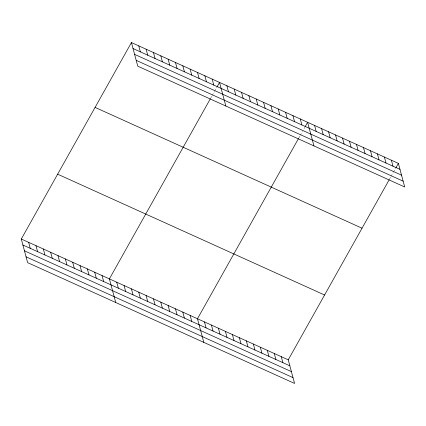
<?xml version="1.0" encoding="UTF-8"?>
<svg xmlns="http://www.w3.org/2000/svg" width="426" height="426" viewBox="0 0 426 426"><rect width="100%" height="100%" fill="white"/><g stroke="black" fill="none" stroke-linecap="round" stroke-linejoin="round"><path stroke-width="0.32" stroke-dasharray="2.13 1.6" d="M210.737 98.097L211.951 95.935M212.255 95.392L214.374 91.611M214.677 91.073L216.797 87.293M298.828 137.96L300.042 135.803M300.346 135.26L302.465 131.48M303.978 128.78L304.888 127.156M389.593 179.037L390.802 176.875M391.105 176.337L393.225 172.557M393.528 172.013L395.647 168.233"/><path stroke-width="0.64" d="M389.289 179.58L288.242 359.832L294.568 383.437L27.626 262.629L21.3 239.018L131.432 42.563L398.374 163.371L404.7 186.982L137.758 66.168L131.432 42.563M210.433 98.635L109.391 278.886L115.718 302.497M217.1 86.75L219.523 82.426L225.849 106.037M298.525 138.503L197.483 318.755L203.809 342.366M305.192 126.618L307.615 122.294L313.941 145.905M395.951 167.695L398.374 163.371M133.034 48.543L399.977 169.351M134.589 54.358L401.537 175.171M136.198 60.354L403.14 181.162M95.089 107.395L362.031 228.203M57.643 174.186L324.585 295M21.3 239.018L288.242 359.832M22.903 245.003L289.845 365.812M24.463 250.818L291.405 371.626M26.066 256.814L293.013 377.622M391.393 160.213L392.996 166.193M384.412 157.05L386.015 163.036M377.431 153.892L379.033 159.872M370.45 150.729L372.052 156.715M363.463 147.572L365.066 153.552M356.482 144.414L358.085 150.394M349.501 141.251L351.104 147.236M342.52 138.093L344.123 144.073M335.539 134.935L337.142 140.915M328.558 131.772L330.161 137.758M321.577 128.615L323.18 134.595M314.596 125.457L316.198 131.437M300.271 118.971L301.874 124.956M292.928 115.648L294.531 121.634M285.59 112.331L287.193 118.311M278.247 109.008L279.85 114.988M270.909 105.685L272.512 111.665M263.566 102.362L265.169 108.342M256.228 99.04L257.831 105.02M248.885 95.717L250.488 101.697M241.542 92.394L243.145 98.374M234.204 89.071L235.807 95.057M226.861 85.748L228.464 91.734M212.18 79.103L213.783 85.088M281.261 356.668L282.864 362.654M204.837 75.785L206.44 81.765M274.28 353.511L275.883 359.491M197.499 72.463L199.102 78.443M267.299 350.353L268.902 356.333M190.156 69.14L191.759 75.12M260.318 347.19L261.921 353.175M182.818 65.817L184.421 71.797M253.337 344.032L254.94 350.012M175.475 62.494L177.078 68.474M246.356 340.869L247.959 346.855M168.137 59.171L169.74 65.151M239.375 337.712L240.978 343.691M160.794 55.849L162.397 61.834M232.394 334.554L233.996 340.534M153.451 52.526L155.053 58.511M225.407 331.391L227.01 337.376M146.113 49.203L147.715 55.188M218.426 328.233L220.029 334.213M138.769 45.88L140.372 51.865M211.445 325.075L213.048 331.055M204.464 321.912L206.067 327.898M190.14 315.432L191.743 321.412M182.802 312.109L184.405 318.094M175.459 308.786L177.062 314.771M168.121 305.463L169.724 311.449M160.778 302.14L162.381 308.126M153.44 298.823L155.043 304.803M146.097 295.5L147.7 301.48M138.754 292.177L140.356 298.157M131.416 288.855L133.018 294.835M124.072 285.532L125.675 291.512M116.735 282.209L118.337 288.189M102.048 275.563L103.651 281.549M94.71 272.241L96.313 278.226M87.367 268.918L88.97 274.903M80.029 265.6L81.632 271.58M72.686 262.278L74.289 268.258M65.348 258.955L66.951 264.935M58.005 255.632L59.608 261.612M50.662 252.309L52.265 258.289M43.324 248.986L44.927 254.966M35.981 245.664L37.584 251.644M28.643 242.341L30.246 248.326"/></g></svg>
